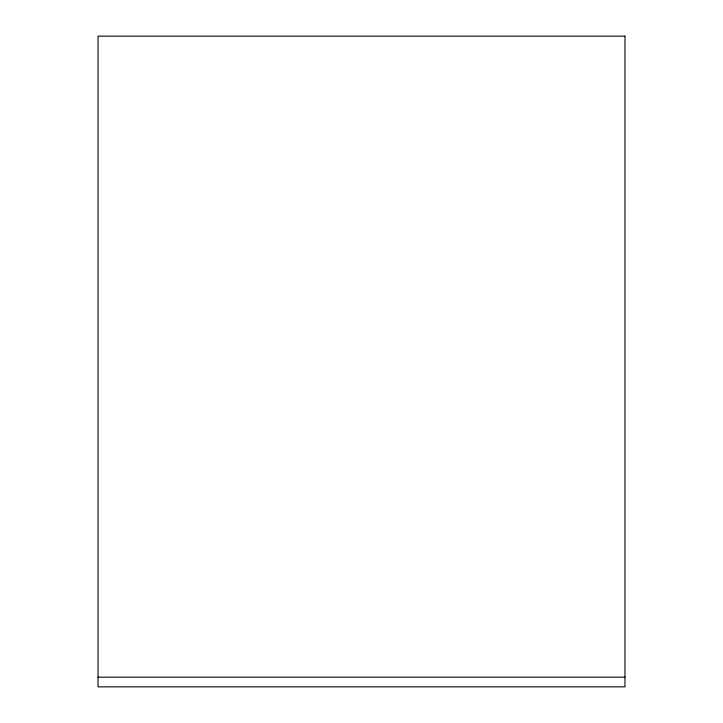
<?xml version="1.0" encoding="UTF-8"?>
<svg xmlns="http://www.w3.org/2000/svg" width="723" height="723" viewBox="0 0 723 723"><rect width="100%" height="100%" fill="white"/><g stroke="black" fill="none" stroke-linecap="round" stroke-linejoin="round"><path stroke-width="1.08" d="M98.039 677.18L624.961 677.18M624.961 36.15L98.039 36.15L98.039 686.85L624.961 686.85L624.961 36.15"/></g></svg>
